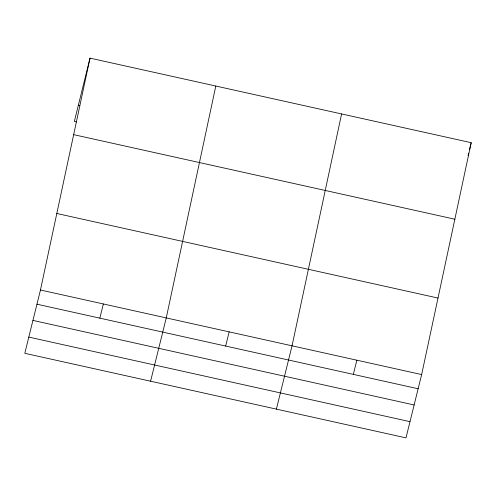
<?xml version="1.0" encoding="UTF-8"?>
<svg xmlns="http://www.w3.org/2000/svg" width="496" height="496" viewBox="0 0 496 496"><rect width="100%" height="100%" fill="white"/><g stroke="black" fill="none" stroke-linecap="round" stroke-linejoin="round"><path stroke-width="0.74" d="M40.461 290.011L90.012 58.131L471.2 142.693L421.65 374.573L405.988 437.869L24.8 353.307L40.461 290.011L421.65 374.573M215.803 86.037L166.253 317.917L150.592 381.213M341.595 113.944L292.045 345.817L276.384 409.119M90.012 58.131L74.35 121.427L76.595 121.929M99.851 318.153L103.36 303.961M225.643 346.059L229.152 331.867M353.338 374.387L356.847 360.195M468.057 155.391L468.615 153.146M469.538 149.414L471.2 142.693M78.362 105.226L79.856 105.555M73.662 134.652L454.851 219.213M56.817 213.491L438.005 298.053M36.952 304.203L418.14 388.759M32.941 320.404L414.129 404.965M28.811 337.1L410 421.662"/></g></svg>
